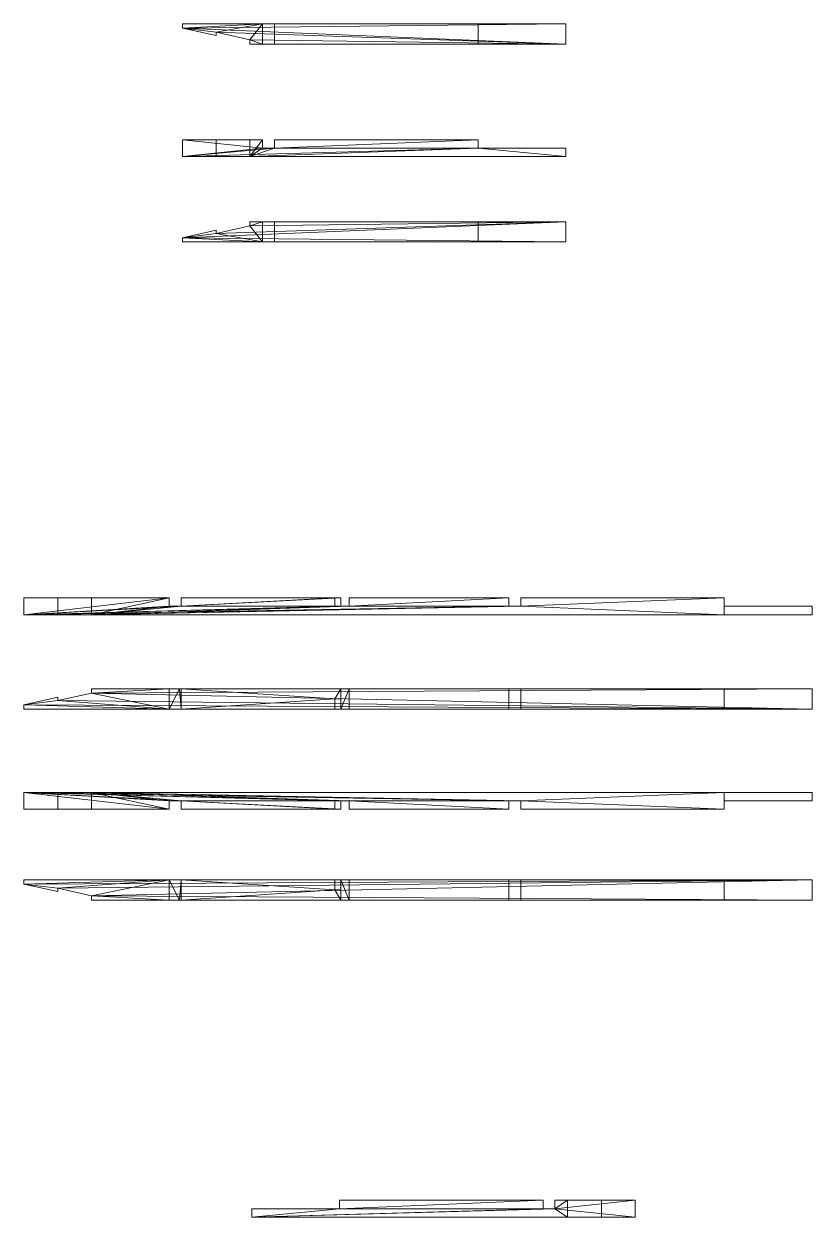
# Model space of a CAD drawing. Header units: millimetres. Extents: x 1039 to 86168, y -97507 to 20336.
# Drawn here: x 75296 to 84626, y -52913 to -38783 of the extents above; entities that cross this region are included whole.
import ezdxf

# ---------------------------------------------------------------- set-up
doc = ezdxf.new("R2010")
doc.units = ezdxf.units.MM
doc.header["$MEASUREMENT"] = 0
doc.layers.add('Чертежи клееныого БАЛКИ', color=7, linetype='Continuous')

# ---------------------------------------------------------------- blocks, each defined once
blk = doc.blocks.new('Морф_4E7953EF-8B1A-4E34-9FE6-2AAEB73A6DF0')
at = {"layer": 'Чертежи клееныого БАЛКИ', "lineweight": 0}
mesh = blk.add_polyface(dxfattribs=at)
corners = [(77172, -38833, -93), (77572, -38923, -93), (77572, -38923, 107), (77172, -38833, 107), (77572, -38883, -93), (77972, -38973, -93), (77972, -38973, 107), (77572, -38883, 107), (77172, -38783, -93), (77172, -38783, 107), (78122, -38783, -93), (78122, -39023, -93), (77972, -39023, -93), (81712, -38783, 107), (81712, -38783, 7), (80672, -38783, 7), (80672, -38783, -93), (78262, -38783, -93), (78262, -38783, 7), (78122, -38783, 7), (77972, -39023, 107), (81712, -39023, 107), (78122, -39023, 7), (78262, -39023, 7), (78262, -39023, -93), (80672, -39023, -93), (80672, -39023, 7), (81712, -39023, 7)]
mesh.append_faces([[corners[k] for k in face] for face in [(0, 1, 2, 3), (4, 5, 6, 7), (8, 0, 3, 9), (1, 4, 7, 2), (18, 17, 24, 23), (19, 18, 23, 22), (10, 19, 22, 11), (5, 12, 20, 6), (24, 17, 16, 25), (15, 26, 25, 16), (26, 15, 14, 27), (27, 14, 13, 21)]], dxfattribs={"color": 21})
mesh.append_faces([[corners[k] for k in face] for face in [(10, 0, 8), (21, 26, 27)]], dxfattribs={"vtx0": -1, "color": 21})
mesh.append_faces([[corners[k] for k in face] for face in [(13, 15, 9), (13, 3, 21)]], dxfattribs={"vtx0": -1, "vtx1": -1, "color": 21})
mesh.append_faces([[corners[k] for k in face] for face in [(10, 4, 0), (15, 18, 9), (3, 7, 21), (20, 23, 26)]], dxfattribs={"vtx0": -1, "vtx1": -1, "vtx2": -1, "color": 21})
mesh.append_faces([[corners[k] for k in face] for face in [(10, 5, 4), (19, 8, 9), (20, 11, 22), (20, 22, 23), (23, 25, 26)]], dxfattribs={"vtx0": -1, "vtx2": -1, "color": 21})
mesh.append_faces([[corners[k] for k in face] for face in [(14, 15, 13), (9, 3, 13)]], dxfattribs={"vtx1": -1, "color": 21})
mesh.append_faces([[corners[k] for k in face] for face in [(10, 11, 5), (18, 19, 9), (15, 16, 18), (7, 6, 21), (21, 20, 26)]], dxfattribs={"vtx1": -1, "vtx2": -1, "color": 21})
mesh.append_faces([[corners[k] for k in face] for face in [(11, 12, 5), (4, 1, 0), (19, 10, 8), (16, 17, 18), (6, 20, 21), (3, 2, 7), (20, 12, 11), (23, 24, 25)]], dxfattribs={"vtx2": -1, "color": 21})
blk = doc.blocks.new('Морф_C5D7F25F-D6B0-4C2D-A6F2-B16F52D1C88E')
at = {"layer": 'Чертежи клееныого БАЛКИ', "lineweight": 0}
mesh = blk.add_polyface(dxfattribs=at)
corners = [(77172, -40155, 131), (77572, -40155, 41), (77572, -40355, 41), (77172, -40355, 131), (77572, -40155, 81), (77972, -40155, -9), (77972, -40355, -9), (77572, -40355, 81), (77172, -40155, 181), (77172, -40355, 181), (78122, -40155, 181), (78122, -40155, -59), (77972, -40155, -59), (81712, -40355, 181), (81712, -40255, 181), (80672, -40255, 181), (80672, -40155, 181), (78262, -40155, 181), (78262, -40255, 181), (78122, -40255, 181), (77972, -40355, -59), (81712, -40355, -59), (78122, -40255, -59), (78262, -40255, -59), (78262, -40155, -59), (80672, -40155, -59), (80672, -40255, -59), (81712, -40255, -59)]
mesh.append_faces([[corners[k] for k in face] for face in [(0, 1, 2, 3), (4, 5, 6, 7), (8, 0, 3, 9), (1, 4, 7, 2), (18, 17, 24, 23), (19, 18, 23, 22), (10, 19, 22, 11), (5, 12, 20, 6), (24, 17, 16, 25), (15, 26, 25, 16), (26, 15, 14, 27), (27, 14, 13, 21)]], dxfattribs={"color": 21})
mesh.append_faces([[corners[k] for k in face] for face in [(10, 0, 8), (21, 26, 27)]], dxfattribs={"vtx0": -1, "color": 21})
mesh.append_faces([[corners[k] for k in face] for face in [(13, 15, 9), (13, 3, 21)]], dxfattribs={"vtx0": -1, "vtx1": -1, "color": 21})
mesh.append_faces([[corners[k] for k in face] for face in [(10, 4, 0), (15, 18, 9), (3, 7, 21), (20, 23, 26)]], dxfattribs={"vtx0": -1, "vtx1": -1, "vtx2": -1, "color": 21})
mesh.append_faces([[corners[k] for k in face] for face in [(10, 5, 4), (19, 8, 9), (20, 11, 22), (20, 22, 23), (23, 25, 26)]], dxfattribs={"vtx0": -1, "vtx2": -1, "color": 21})
mesh.append_faces([[corners[k] for k in face] for face in [(14, 15, 13), (9, 3, 13)]], dxfattribs={"vtx1": -1, "color": 21})
mesh.append_faces([[corners[k] for k in face] for face in [(10, 11, 5), (18, 19, 9), (15, 16, 18), (7, 6, 21), (21, 20, 26)]], dxfattribs={"vtx1": -1, "vtx2": -1, "color": 21})
mesh.append_faces([[corners[k] for k in face] for face in [(11, 12, 5), (4, 1, 0), (19, 10, 8), (16, 17, 18), (6, 20, 21), (3, 2, 7), (20, 12, 11), (23, 24, 25)]], dxfattribs={"vtx2": -1, "color": 21})
blk = doc.blocks.new('Морф_70A775D8-BE33-4CA3-B571-165DF8D58121')
at = {"layer": 'Чертежи клееныого БАЛКИ', "lineweight": 0}
mesh = blk.add_polyface(dxfattribs=at)
corners = [(77172, -41316, 181), (77572, -41226, 181), (77572, -41226, -19), (77172, -41316, -19), (77572, -41266, 181), (77972, -41176, 181), (77972, -41176, -19), (77572, -41266, -19), (77172, -41366, 181), (77172, -41366, -19), (78122, -41366, 181), (78122, -41126, 181), (77972, -41126, 181), (81712, -41366, -19), (81712, -41366, 81), (80672, -41366, 81), (80672, -41366, 181), (78262, -41366, 181), (78262, -41366, 81), (78122, -41366, 81), (77972, -41126, -19), (81712, -41126, -19), (78122, -41126, 81), (78262, -41126, 81), (78262, -41126, 181), (80672, -41126, 181), (80672, -41126, 81), (81712, -41126, 81)]
mesh.append_faces([[corners[k] for k in face] for face in [(0, 1, 2, 3), (4, 5, 6, 7), (8, 0, 3, 9), (1, 4, 7, 2), (18, 17, 24, 23), (19, 18, 23, 22), (10, 19, 22, 11), (5, 12, 20, 6), (24, 17, 16, 25), (15, 26, 25, 16), (26, 15, 14, 27), (27, 14, 13, 21)]], dxfattribs={"color": 21})
mesh.append_faces([[corners[k] for k in face] for face in [(10, 0, 8), (21, 26, 27)]], dxfattribs={"vtx0": -1, "color": 21})
mesh.append_faces([[corners[k] for k in face] for face in [(13, 15, 9), (13, 3, 21)]], dxfattribs={"vtx0": -1, "vtx1": -1, "color": 21})
mesh.append_faces([[corners[k] for k in face] for face in [(10, 4, 0), (15, 18, 9), (3, 7, 21), (20, 23, 26)]], dxfattribs={"vtx0": -1, "vtx1": -1, "vtx2": -1, "color": 21})
mesh.append_faces([[corners[k] for k in face] for face in [(10, 5, 4), (19, 8, 9), (20, 11, 22), (20, 22, 23), (23, 25, 26)]], dxfattribs={"vtx0": -1, "vtx2": -1, "color": 21})
mesh.append_faces([[corners[k] for k in face] for face in [(14, 15, 13), (9, 3, 13)]], dxfattribs={"vtx1": -1, "color": 21})
mesh.append_faces([[corners[k] for k in face] for face in [(10, 11, 5), (18, 19, 9), (15, 16, 18), (7, 6, 21), (21, 20, 26)]], dxfattribs={"vtx1": -1, "vtx2": -1, "color": 21})
mesh.append_faces([[corners[k] for k in face] for face in [(11, 12, 5), (4, 1, 0), (19, 10, 8), (16, 17, 18), (6, 20, 21), (3, 2, 7), (20, 12, 11), (23, 24, 25)]], dxfattribs={"vtx2": -1, "color": 21})
blk = doc.blocks.new('Морф_6E70E33C-E0BC-433D-B0BB-C38CADBC6D34')
at = {"layer": 'Чертежи клееныого БАЛКИ', "lineweight": 0}
mesh = blk.add_polyface(dxfattribs=at)
corners = [(76096, -45780, 131), (75696, -45780, 221), (75696, -45580, 221), (76096, -45580, 131), (76096, -45780, 81), (76096, -45580, 81), (75696, -45780, 181), (75296, -45780, 271), (75296, -45580, 271), (75696, -45580, 181), (75296, -45780, 321), (75296, -45580, 321), (77016, -45580, 81), (77016, -45580, 321), (77016, -45680, 81), (77016, -45680, 321), (83586, -45780, 81), (84626, -45780, 81), (84626, -45780, 321), (83586, -45780, 321), (77036, -45680, 81), (77136, -45680, 81), (77156, -45680, 81), (77156, -45580, 81), (77156, -45580, 81), (79046, -45580, 81), (79046, -45680, 81), (79145, -45680, 81), (79145, -45580, 81), (81036, -45580, 81), (81036, -45680, 81), (81176, -45680, 81), (81176, -45580, 81), (83586, -45580, 81), (83586, -45680, 81), (83586, -45680, 321), (83586, -45580, 321), (81176, -45580, 321), (81176, -45680, 321), (81036, -45680, 321), (81036, -45580, 321), (79145, -45580, 321), (79145, -45680, 321), (79046, -45680, 321), (78976, -45680, 321), (78976, -45580, 321), (77156, -45580, 321), (77156, -45680, 321), (77036, -45680, 321), (77156, -45680, 201), (78976, -45580, 201), (79046, -45580, 201), (79046, -45680, 201), (78976, -45680, 201), (77156, -45580, 201), (84626, -45680, 321), (84626, -45680, 81)]
mesh.append_faces([[corners[k] for k in face] for face in [(0, 1, 2, 3), (4, 0, 3, 5), (6, 7, 8, 9), (7, 10, 11, 8), (1, 6, 9, 2), (14, 12, 13, 15), (44, 43, 52, 53), (28, 27, 42, 41), (30, 29, 40, 39), (23, 22, 49, 54), (52, 51, 50, 53), (45, 44, 53, 50), (29, 28, 41, 40), (52, 26, 25, 51), (55, 35, 19, 18), (17, 16, 34, 56), (56, 55, 18, 17), (30, 39, 38, 31), (55, 56, 34, 35), (36, 33, 32, 37), (31, 38, 37, 32), (35, 34, 33, 36)]], dxfattribs={"color": 97})
mesh.append_faces([[corners[k] for k in face] for face in [(21, 47, 49, 22), (25, 50, 51), (27, 43, 42)]], dxfattribs={"vtx0": -1, "color": 97})
mesh.append_faces([[corners[k] for k in face] for face in [(12, 3, 13), (24, 50, 25), (24, 54, 46)]], dxfattribs={"vtx0": -1, "vtx1": -1, "color": 97})
mesh.append_faces([[corners[k] for k in face] for face in [(2, 8, 13), (18, 7, 1), (27, 30, 4), (22, 26, 4), (14, 22, 4), (33, 16, 31), (10, 39, 42), (10, 42, 44), (10, 44, 47), (10, 47, 15), (38, 19, 36)]], dxfattribs={"vtx0": -1, "vtx1": -1, "vtx2": -1, "color": 97})
mesh.append_faces([[corners[k] for k in face] for face in [(18, 10, 7), (18, 1, 0), (17, 0, 4), (38, 10, 19), (10, 38, 39), (42, 39, 40), (47, 44, 45), (10, 15, 13), (54, 47, 46)]], dxfattribs={"vtx0": -1, "vtx2": -1, "color": 97})
mesh.append_faces([[corners[k] for k in face] for face in [(21, 15, 48, 47)]], dxfattribs={"vtx0": -1, "vtx3": -1, "color": 97})
mesh.append_faces([[corners[k] for k in face] for face in [(9, 8, 2), (5, 3, 12), (6, 1, 7), (32, 33, 31), (28, 29, 27), (5, 12, 4), (37, 38, 36), (41, 42, 40), (46, 47, 45), (11, 10, 13), (23, 54, 24)]], dxfattribs={"vtx1": -1, "color": 97})
mesh.append_faces([[corners[k] for k in face] for face in [(3, 2, 13), (17, 18, 0), (16, 4, 31), (30, 31, 4), (26, 27, 4), (29, 30, 27), (25, 26, 22), (24, 25, 22), (12, 14, 4), (24, 46, 50)]], dxfattribs={"vtx1": -1, "vtx2": -1, "color": 97})
mesh.append_faces([[corners[k] for k in face] for face in [(8, 11, 13), (46, 45, 50), (54, 49, 47)]], dxfattribs={"vtx2": -1, "color": 97})
mesh.append_faces([[corners[k] for k in face] for face in [(21, 20, 14, 15), (27, 26, 52, 43)]], dxfattribs={"vtx3": -1, "color": 97})
blk = doc.blocks.new('Морф_3DEF2F36-3DBF-4119-B10A-1E1F41913EF3')
at = {"layer": 'Чертежи клееныого БАЛКИ', "lineweight": 0}
mesh = blk.add_polyface(dxfattribs=at)
corners = [(77992, -52813, 321), (77992, -52813, 81), (77992, -52913, 81), (77992, -52913, 321), (79032, -52813, 81), (79032, -52813, 321), (79032, -52713, 321), (79032, -52713, 81), (81442, -52713, 81), (81442, -52813, 81), (81582, -52813, 81), (81582, -52713, 81), (82532, -52713, 81), (82532, -52913, 81), (82532, -52913, 131), (82132, -52913, 221), (82132, -52913, 181), (81732, -52913, 271), (81732, -52913, 321), (81732, -52713, 321), (81582, -52713, 321), (81582, -52813, 321), (81442, -52813, 321), (81442, -52713, 321), (82132, -52713, 181), (81732, -52713, 271), (82532, -52713, 131), (82132, -52713, 221)]
mesh.append_faces([[corners[k] for k in face] for face in [(0, 1, 2, 3), (4, 1, 0, 5), (4, 5, 6, 7), (9, 22, 21, 10), (8, 7, 6, 23), (17, 16, 24, 25), (18, 17, 25, 19), (22, 9, 8, 23), (11, 10, 21, 20), (15, 14, 26, 27), (14, 13, 12, 26), (16, 15, 27, 24)]], dxfattribs={"color": 21})
mesh.append_faces([[corners[k] for k in face] for face in [(12, 10, 11), (11, 26, 12)]], dxfattribs={"vtx0": -1, "color": 21})
mesh.append_faces([[corners[k] for k in face] for face in [(13, 10, 12), (2, 14, 3), (19, 21, 18), (18, 21, 3)]], dxfattribs={"vtx0": -1, "vtx1": -1, "color": 21})
mesh.append_faces([[corners[k] for k in face] for face in [(2, 4, 9), (14, 16, 3), (22, 5, 3), (11, 24, 26)]], dxfattribs={"vtx0": -1, "vtx1": -1, "vtx2": -1, "color": 21})
mesh.append_faces([[corners[k] for k in face] for face in [(4, 8, 9), (2, 9, 10), (11, 25, 24)]], dxfattribs={"vtx0": -1, "vtx2": -1, "color": 21})
mesh.append_faces([[corners[k] for k in face] for face in [(13, 14, 2)]], dxfattribs={"vtx1": -1, "color": 21})
mesh.append_faces([[corners[k] for k in face] for face in [(13, 2, 10), (16, 17, 3), (22, 23, 5), (21, 22, 3), (11, 20, 25)]], dxfattribs={"vtx1": -1, "vtx2": -1, "color": 21})
mesh.append_faces([[corners[k] for k in face] for face in [(2, 1, 4), (4, 7, 8), (17, 18, 3), (14, 15, 16), (5, 0, 3), (23, 6, 5), (19, 20, 21), (20, 19, 25), (24, 27, 26)]], dxfattribs={"vtx2": -1, "color": 21})
blk = doc.blocks.new('Морф_15BC97C5-6E67-4C25-864E-77707688AAE8')
at = {"layer": 'Чертежи клееныого БАЛКИ', "lineweight": 0}
mesh = blk.add_polyface(dxfattribs=at)
corners = [(76096, -46707, 181), (75696, -46797, 181), (75696, -46797, 381), (76096, -46707, 381), (76096, -46657, 181), (76096, -46657, 381), (75696, -46757, 181), (75296, -46847, 181), (75296, -46847, 381), (75696, -46757, 381), (75296, -46897, 181), (75296, -46897, 381), (77016, -46657, 381), (77016, -46897, 381), (77016, -46657, 281), (77016, -46897, 281), (83586, -46657, 181), (84626, -46657, 181), (84626, -46897, 181), (83586, -46897, 181), (77036, -46657, 281), (77136, -46657, 281), (77156, -46657, 281), (77156, -46657, 380), (77156, -46657, 381), (79046, -46657, 381), (79046, -46657, 281), (79145, -46657, 281), (79145, -46657, 381), (81036, -46657, 381), (81036, -46657, 281), (81176, -46657, 281), (81176, -46657, 381), (83586, -46657, 381), (83586, -46657, 281), (83586, -46897, 281), (83586, -46897, 381), (81176, -46897, 381), (81176, -46897, 281), (81036, -46897, 281), (81036, -46897, 381), (79145, -46897, 381), (79145, -46897, 281), (79046, -46897, 281), (78976, -46897, 281), (78976, -46897, 381), (77156, -46897, 381), (77156, -46897, 281), (77036, -46897, 281), (77156, -46777, 281), (78976, -46777, 381), (79046, -46777, 381), (79046, -46777, 281), (78976, -46777, 281), (77156, -46777, 380), (84626, -46897, 281), (84626, -46657, 281)]
mesh.append_faces([[corners[k] for k in face] for face in [(0, 1, 2, 3), (4, 0, 3, 5), (6, 7, 8, 9), (7, 10, 11, 8), (1, 6, 9, 2), (14, 12, 13, 15), (44, 43, 52, 53), (28, 27, 42, 41), (30, 29, 40, 39), (23, 22, 49, 54), (52, 51, 50, 53), (45, 44, 53, 50), (29, 28, 41, 40), (52, 26, 25, 51), (55, 35, 19, 18), (17, 16, 34, 56), (56, 55, 18, 17), (30, 39, 38, 31), (55, 56, 34, 35), (36, 33, 32, 37), (31, 38, 37, 32), (35, 34, 33, 36)]], dxfattribs={"color": 97})
mesh.append_faces([[corners[k] for k in face] for face in [(21, 47, 49, 22), (25, 50, 51), (27, 43, 42)]], dxfattribs={"vtx0": -1, "color": 97})
mesh.append_faces([[corners[k] for k in face] for face in [(12, 3, 13), (24, 50, 25), (24, 54, 46)]], dxfattribs={"vtx0": -1, "vtx1": -1, "color": 97})
mesh.append_faces([[corners[k] for k in face] for face in [(2, 8, 13), (18, 7, 1), (27, 30, 4), (22, 26, 4), (14, 22, 4), (33, 16, 31), (10, 39, 42), (10, 42, 44), (10, 44, 47), (10, 47, 15), (38, 19, 36)]], dxfattribs={"vtx0": -1, "vtx1": -1, "vtx2": -1, "color": 97})
mesh.append_faces([[corners[k] for k in face] for face in [(18, 10, 7), (18, 1, 0), (17, 0, 4), (38, 10, 19), (10, 38, 39), (42, 39, 40), (47, 44, 45), (10, 15, 13), (54, 47, 46)]], dxfattribs={"vtx0": -1, "vtx2": -1, "color": 97})
mesh.append_faces([[corners[k] for k in face] for face in [(21, 15, 48, 47)]], dxfattribs={"vtx0": -1, "vtx3": -1, "color": 97})
mesh.append_faces([[corners[k] for k in face] for face in [(9, 8, 2), (5, 3, 12), (6, 1, 7), (32, 33, 31), (28, 29, 27), (5, 12, 4), (37, 38, 36), (41, 42, 40), (46, 47, 45), (11, 10, 13), (23, 54, 24)]], dxfattribs={"vtx1": -1, "color": 97})
mesh.append_faces([[corners[k] for k in face] for face in [(3, 2, 13), (17, 18, 0), (16, 4, 31), (30, 31, 4), (26, 27, 4), (29, 30, 27), (25, 26, 22), (24, 25, 22), (12, 14, 4), (24, 46, 50)]], dxfattribs={"vtx1": -1, "vtx2": -1, "color": 97})
mesh.append_faces([[corners[k] for k in face] for face in [(8, 11, 13), (46, 45, 50), (54, 49, 47)]], dxfattribs={"vtx2": -1, "color": 97})
mesh.append_faces([[corners[k] for k in face] for face in [(21, 20, 14, 15), (27, 26, 52, 43)]], dxfattribs={"vtx3": -1, "color": 97})
blk = doc.blocks.new('Морф_F2645C6B-6A9B-4186-9A97-2E25F5839851')
at = {"layer": 'Чертежи клееныого БАЛКИ', "lineweight": 0}
mesh = blk.add_polyface(dxfattribs=at)
corners = [(76096, -47883, 290), (75696, -47883, 200), (75696, -48083, 200), (76096, -48083, 290), (76096, -47883, 340), (76096, -48083, 340), (75696, -47883, 240), (75296, -47883, 150), (75296, -48083, 150), (75696, -48083, 240), (75296, -47883, 100), (75296, -48083, 100), (77016, -48083, 340), (77016, -48083, 100), (77016, -47983, 340), (77016, -47983, 100), (83586, -47883, 340), (84626, -47883, 340), (84626, -47883, 100), (83586, -47883, 100), (77036, -47983, 340), (77136, -47983, 340), (77156, -47983, 340), (77156, -48083, 340), (77156, -48083, 340), (79046, -48083, 340), (79046, -47983, 340), (79145, -47983, 340), (79145, -48083, 340), (81036, -48083, 340), (81036, -47983, 340), (81176, -47983, 340), (81176, -48083, 340), (83586, -48083, 340), (83586, -47983, 340), (83586, -47983, 100), (83586, -48083, 100), (81176, -48083, 100), (81176, -47983, 100), (81036, -47983, 100), (81036, -48083, 100), (79145, -48083, 100), (79145, -47983, 100), (79046, -47983, 100), (78976, -47983, 100), (78976, -48083, 100), (77156, -48083, 100), (77156, -47983, 100), (77036, -47983, 100), (77156, -47983, 220), (78976, -48083, 220), (79046, -48083, 220), (79046, -47983, 220), (78976, -47983, 220), (77156, -48083, 220), (84626, -47983, 100), (84626, -47983, 340)]
mesh.append_faces([[corners[k] for k in face] for face in [(0, 1, 2, 3), (4, 0, 3, 5), (6, 7, 8, 9), (7, 10, 11, 8), (1, 6, 9, 2), (14, 12, 13, 15), (44, 43, 52, 53), (28, 27, 42, 41), (30, 29, 40, 39), (23, 22, 49, 54), (52, 51, 50, 53), (45, 44, 53, 50), (29, 28, 41, 40), (52, 26, 25, 51), (55, 35, 19, 18), (17, 16, 34, 56), (56, 55, 18, 17), (30, 39, 38, 31), (55, 56, 34, 35), (36, 33, 32, 37), (31, 38, 37, 32), (35, 34, 33, 36)]], dxfattribs={"color": 97})
mesh.append_faces([[corners[k] for k in face] for face in [(21, 47, 49, 22), (25, 50, 51), (27, 43, 42)]], dxfattribs={"vtx0": -1, "color": 97})
mesh.append_faces([[corners[k] for k in face] for face in [(12, 3, 13), (24, 50, 25), (24, 54, 46)]], dxfattribs={"vtx0": -1, "vtx1": -1, "color": 97})
mesh.append_faces([[corners[k] for k in face] for face in [(2, 8, 13), (18, 7, 1), (27, 30, 4), (22, 26, 4), (14, 22, 4), (33, 16, 31), (10, 39, 42), (10, 42, 44), (10, 44, 47), (10, 47, 15), (38, 19, 36)]], dxfattribs={"vtx0": -1, "vtx1": -1, "vtx2": -1, "color": 97})
mesh.append_faces([[corners[k] for k in face] for face in [(18, 10, 7), (18, 1, 0), (17, 0, 4), (38, 10, 19), (10, 38, 39), (42, 39, 40), (47, 44, 45), (10, 15, 13), (54, 47, 46)]], dxfattribs={"vtx0": -1, "vtx2": -1, "color": 97})
mesh.append_faces([[corners[k] for k in face] for face in [(21, 15, 48, 47)]], dxfattribs={"vtx0": -1, "vtx3": -1, "color": 97})
mesh.append_faces([[corners[k] for k in face] for face in [(9, 8, 2), (5, 3, 12), (6, 1, 7), (32, 33, 31), (28, 29, 27), (5, 12, 4), (37, 38, 36), (41, 42, 40), (46, 47, 45), (11, 10, 13), (23, 54, 24)]], dxfattribs={"vtx1": -1, "color": 97})
mesh.append_faces([[corners[k] for k in face] for face in [(3, 2, 13), (17, 18, 0), (16, 4, 31), (30, 31, 4), (26, 27, 4), (29, 30, 27), (25, 26, 22), (24, 25, 22), (12, 14, 4), (24, 46, 50)]], dxfattribs={"vtx1": -1, "vtx2": -1, "color": 97})
mesh.append_faces([[corners[k] for k in face] for face in [(8, 11, 13), (46, 45, 50), (54, 49, 47)]], dxfattribs={"vtx2": -1, "color": 97})
mesh.append_faces([[corners[k] for k in face] for face in [(21, 20, 14, 15), (27, 26, 52, 43)]], dxfattribs={"vtx3": -1, "color": 97})
blk = doc.blocks.new('Морф_34584CE6-D8ED-491E-B130-DF13A775E369')
at = {"layer": 'Чертежи клееныого БАЛКИ', "lineweight": 0}
mesh = blk.add_polyface(dxfattribs=at)
corners = [(76096, -49108, 216), (75696, -49018, 216), (75696, -49018, 16), (76096, -49108, 16), (76096, -49158, 216), (76096, -49158, 16), (75696, -49058, 216), (75296, -48968, 216), (75296, -48968, 16), (75696, -49058, 16), (75296, -48918, 216), (75296, -48918, 16), (77016, -49158, 16), (77016, -48918, 16), (77016, -49158, 116), (77016, -48918, 116), (83586, -49158, 216), (84626, -49158, 216), (84626, -48918, 216), (83586, -48918, 216), (77036, -49158, 116), (77136, -49158, 116), (77156, -49158, 116), (77156, -49158, 17), (77156, -49158, 16), (79046, -49158, 16), (79046, -49158, 116), (79145, -49158, 116), (79145, -49158, 16), (81036, -49158, 16), (81036, -49158, 116), (81176, -49158, 116), (81176, -49158, 16), (83586, -49158, 16), (83586, -49158, 116), (83586, -48918, 116), (83586, -48918, 16), (81176, -48918, 16), (81176, -48918, 116), (81036, -48918, 116), (81036, -48918, 16), (79145, -48918, 16), (79145, -48918, 116), (79046, -48918, 116), (78976, -48918, 116), (78976, -48918, 16), (77156, -48918, 16), (77156, -48918, 116), (77036, -48918, 116), (77156, -49038, 116), (78976, -49038, 16), (79046, -49038, 16), (79046, -49038, 116), (78976, -49038, 116), (77156, -49038, 17), (84626, -48918, 116), (84626, -49158, 116)]
mesh.append_faces([[corners[k] for k in face] for face in [(0, 1, 2, 3), (4, 0, 3, 5), (6, 7, 8, 9), (7, 10, 11, 8), (1, 6, 9, 2), (14, 12, 13, 15), (44, 43, 52, 53), (28, 27, 42, 41), (30, 29, 40, 39), (23, 22, 49, 54), (52, 51, 50, 53), (45, 44, 53, 50), (29, 28, 41, 40), (52, 26, 25, 51), (55, 35, 19, 18), (17, 16, 34, 56), (56, 55, 18, 17), (30, 39, 38, 31), (55, 56, 34, 35), (36, 33, 32, 37), (31, 38, 37, 32), (35, 34, 33, 36)]], dxfattribs={"color": 97})
mesh.append_faces([[corners[k] for k in face] for face in [(21, 47, 49, 22), (25, 50, 51), (27, 43, 42)]], dxfattribs={"vtx0": -1, "color": 97})
mesh.append_faces([[corners[k] for k in face] for face in [(12, 3, 13), (24, 50, 25), (24, 54, 46)]], dxfattribs={"vtx0": -1, "vtx1": -1, "color": 97})
mesh.append_faces([[corners[k] for k in face] for face in [(2, 8, 13), (18, 7, 1), (27, 30, 4), (22, 26, 4), (14, 22, 4), (33, 16, 31), (10, 39, 42), (10, 42, 44), (10, 44, 47), (10, 47, 15), (38, 19, 36)]], dxfattribs={"vtx0": -1, "vtx1": -1, "vtx2": -1, "color": 97})
mesh.append_faces([[corners[k] for k in face] for face in [(18, 10, 7), (18, 1, 0), (17, 0, 4), (38, 10, 19), (10, 38, 39), (42, 39, 40), (47, 44, 45), (10, 15, 13), (54, 47, 46)]], dxfattribs={"vtx0": -1, "vtx2": -1, "color": 97})
mesh.append_faces([[corners[k] for k in face] for face in [(21, 15, 48, 47)]], dxfattribs={"vtx0": -1, "vtx3": -1, "color": 97})
mesh.append_faces([[corners[k] for k in face] for face in [(9, 8, 2), (5, 3, 12), (6, 1, 7), (32, 33, 31), (28, 29, 27), (5, 12, 4), (37, 38, 36), (41, 42, 40), (46, 47, 45), (11, 10, 13), (23, 54, 24)]], dxfattribs={"vtx1": -1, "color": 97})
mesh.append_faces([[corners[k] for k in face] for face in [(3, 2, 13), (17, 18, 0), (16, 4, 31), (30, 31, 4), (26, 27, 4), (29, 30, 27), (25, 26, 22), (24, 25, 22), (12, 14, 4), (24, 46, 50)]], dxfattribs={"vtx1": -1, "vtx2": -1, "color": 97})
mesh.append_faces([[corners[k] for k in face] for face in [(8, 11, 13), (46, 45, 50), (54, 49, 47)]], dxfattribs={"vtx2": -1, "color": 97})
mesh.append_faces([[corners[k] for k in face] for face in [(21, 20, 14, 15), (27, 26, 52, 43)]], dxfattribs={"vtx3": -1, "color": 97})

msp = doc.modelspace()

# ---------------------------------------------------------------- block references
at = {"layer": 'Чертежи клееныого БАЛКИ', "linetype": 'Continuous', "lineweight": 0}
for name in ['Морф_4E7953EF-8B1A-4E34-9FE6-2AAEB73A6DF0', 'Морф_C5D7F25F-D6B0-4C2D-A6F2-B16F52D1C88E', 'Морф_70A775D8-BE33-4CA3-B571-165DF8D58121', 'Морф_6E70E33C-E0BC-433D-B0BB-C38CADBC6D34', 'Морф_15BC97C5-6E67-4C25-864E-77707688AAE8', 'Морф_F2645C6B-6A9B-4186-9A97-2E25F5839851', 'Морф_34584CE6-D8ED-491E-B130-DF13A775E369', 'Морф_3DEF2F36-3DBF-4119-B10A-1E1F41913EF3']:
    msp.add_blockref(name, (0, 0), dxfattribs=at)

doc.saveas('drawing.dxf')
